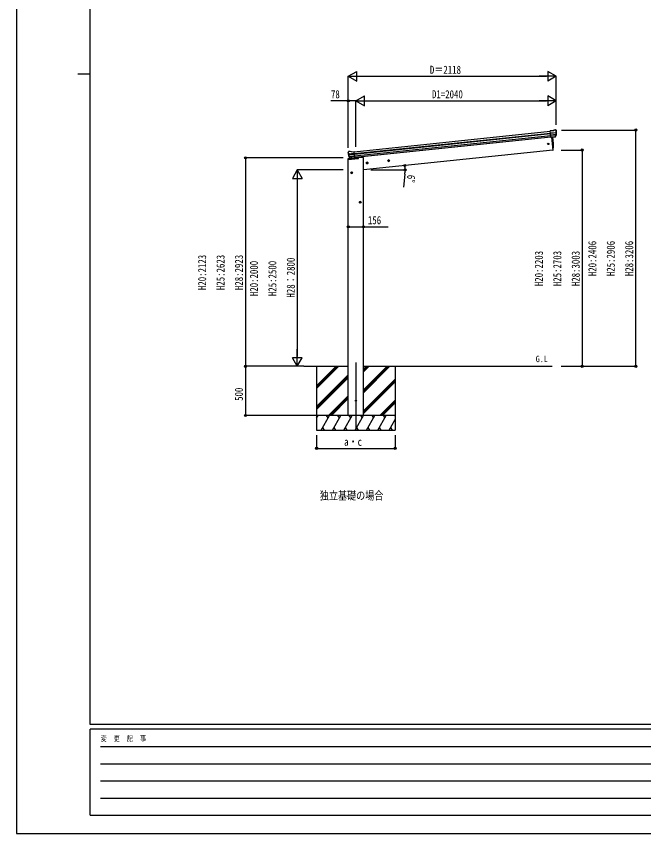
# Model space of a CAD drawing. Units: millimetres, scale not verified. Extents: x -10512 to 10512, y -7425 to 7425.
# Drawn here: x -10512 to -4126, y -7425 to 899 of the extents above; entities that cross this region are included whole.
import ezdxf
from ezdxf.enums import TextEntityAlignment as Align

# ---------------------------------------------------------------- set-up
doc = ezdxf.new("R2010")
doc.units = ezdxf.units.MM
doc.header["$LTSCALE"] = 30
for name, color, linetype in [('0-2_USER1', 3, 'Continuous'), ('0-3_YKK_12', 2, 'Continuous'), ('0-4_YKK_13', 4, 'Continuous'), ('0-5_YKK_A1', 4, 'Continuous'), ('0-6_YKK_D', 6, 'Continuous'), ('0-7_YKK_ZWAK', 7, 'Continuous')]:
    doc.layers.add(name, color=color, linetype=linetype)
doc.styles.add('ＭＳ ゴシック', font='')
doc.styles.get('ＭＳ ゴシック').set_extended_font_data('MS Gothic')

msp = doc.modelspace()

# ---------------------------------------------------------------- linework, layer by layer
at = {"layer": '0-3_YKK_12'}
msp.add_line((-7055.68, -2627.16), (-7055.68, -3320.49), dxfattribs=at)
at = {"layer": '0-4_YKK_13'}
for p, q in [((-5050.88, -265.87), (-5077.4, -268.65)), ((-5070.61, -333.21), (-5077.4, -268.65)), ((-5075.24, -289.18), (-5015.5, -282.9)), ((-5015.02, -288.77), (-5074.62, -295.04)), ((-5015.86, -305.53), (-5072.89, -311.52)), ((-5017.25, -310.19), (-5072.42, -315.99)), ((-5027.26, -328.42), (-5070.64, -332.98)), ((-5070.61, -333.21), (-5060.67, -332.16)), ((-5064.04, -332.51), (-5050.34, -462.89)), ((-5060.67, -332.16), (-5060.4, -332.22)), ((-5060.4, -332.22), (-5035.06, -329.56)), ((-5035.06, -329.56), (-5034.81, -329.44)), ((-5034.81, -329.44), (-5027.12, -328.63)), ((-5025.81, -326.77), (-5016.36, -308.46)), ((-5024.76, -327.19), (-5014.63, -308.93)), ((-5024.56, -257.07), (-5024.56, -257.07)), ((-5020.89, -258.15), (-5020.9, -258.15)), ((-5020.89, -258.15), (-5016.57, -261.65)), ((-5016.57, -261.65), (-5015.71, -262.35)), ((-5014.32, -266.05), (-5014.63, -264.2)), ((-7135.72, -489.01), (-7135.8, -487.14)), ((-7134.43, -484.25), (-7135.13, -485.11)), ((-7130.94, -479.93), (-7134.43, -484.25)), ((-7071.33, -498.98), (-7131.06, -505.26)), ((-7130.94, -479.93), (-7130.93, -479.92)), ((-7127.58, -478.1), (-7127.57, -478.1)), ((-7100, -481.24), (-7073.48, -478.45)), ((-7066.7, -543), (-7073.48, -478.45)), ((-5050.34, -462.89), (-5048.29, -462.6)), ((-7135.86, -560.92), (-7134.62, -551.51)), ((-7134.85, -560.82), (-7135.86, -560.92)), ((-7134.85, -560.82), (-7033.33, -550.15)), ((-7133.63, -551.57), (-7134.85, -560.82)), ((-7134.85, -560.82), (-7133.63, -551.57)), ((-7133.11, -551.58), (-7134.32, -560.76)), ((-7133.63, -551.57), (-7133.73, -550.64)), ((-7133.73, -550.64), (-7133.63, -551.57)), ((-7028.86, -540.56), (-7133.63, -551.57)), ((-7133.63, -551.57), (-7028.86, -540.56)), ((-7028.86, -540.63), (-7133.11, -551.58)), ((-7132.19, -551.99), (-7132.24, -551.49)), ((-7028.86, -541.13), (-7132.19, -551.99)), ((-7130.31, -511.1), (-7070.71, -504.83)), ((-7112.8, -546.66), (-7126.5, -530.9)), ((-7126.01, -527.31), (-7068.98, -521.32)), ((-7111.86, -546.02), (-7124.91, -530.08)), ((-7123.68, -531.58), (-7068.51, -525.78)), ((-7102.5, -546.77), (-7110.19, -547.57)), ((-7110.1, -547.34), (-7066.72, -542.78)), ((-7102.23, -546.83), (-7102.5, -546.77)), ((-7076.9, -544.17), (-7102.23, -546.83)), ((-7076.64, -544.05), (-7076.9, -544.17)), ((-7066.7, -543), (-7076.64, -544.05)), ((-7063.86, -543.3), (-7063.86, -544.81)), ((-7028.86, -545.17), (-7028.86, -540.56))]:
    msp.add_line(p, q, dxfattribs=at)
for points in [[(-5050.88, -265.87), (-5039.28, -258.9), (-5039.28, -258.89)], [(-5038.05, -258.48), (-5038.05, -258.48), (-5024.56, -257.07)], [(-7114.09, -476.68), (-7114.09, -476.68), (-7127.57, -478.1)], [(-7100, -481.24), (-7112.8, -476.83), (-7112.8, -476.83)], [(-7133.73, -550.64), (-7028.86, -539.62), (-7028.86, -540.56)]]:
    msp.add_lwpolyline(points, dxfattribs=at)
for centre, radius in [((-5097.14, -400.34), 6.5), ((-7055.43, -3015.4), 5)]:
    msp.add_circle(centre, radius, dxfattribs=at)
for centre, radius, start, end in [((-5944.94, -422.68), 900, 357.63919, 5.84085), ((-5037.73, -261.47), 3, 96.02369, 120.97631), ((-5027.37, -325.74), 2.99, 285.2717, 331.00739), ((-5024.04, -262.04), 5, 51.04426, 95.95574), ((-5207.88, -287.7), 192.44, 1.4271, 6.57578), ((-5019.02, -307.09), 3, 332.69111, 354.20009), ((-5215.22, -287.16), 200.2, 354.20009, 359.53883), ((-4970.23, -280.79), 45.32, 182.67122, 185.64518), ((-5014.84, -290.11), 1.35, 95.1605, 97.91927), ((-5012.23, -288.55), 2.74, 179.02151, 184.43412), ((-5017.26, -307.48), 3, 331, 354.13916), ((-5215.22, -287.16), 202, 354.13916, 6), ((-6934.83, -467.9), 202, 186, 197.86084), ((-6941.89, -469.95), 192.44, 185.42422, 190.5729), ((-7127.05, -483.07), 5, 96.04426, 140.95574), ((-7113.78, -479.67), 3, 71.02369, 95.97631), ((-5048.71, -459.63), 3, 278, 357.63919), ((-7133.63, -551.64), 1, 96, 172.5), ((-7134.35, -555.16), 3.66, 78.7113, 94.17753), ((-7134.35, -555.16), 3.66, 78.7113, 94.17753), ((-7175.79, -512.6), 45.32, 6.35482, 9.32878), ((-7133.09, -511.46), 2.74, 7.56588, 12.97849), ((-7130.22, -512.44), 1.35, 94.08073, 96.8395), ((-6934.83, -467.9), 200.2, 192.46117, 197.79991), ((-7124.24, -528.93), 3, 197.86084, 221), ((-7122.59, -528.18), 3, 197.79991, 219.30889), ((-7110.54, -544.69), 2.99, 220.99261, 266.7283), ((-7033.86, -545.17), 5, 276, 0)]:
    msp.add_arc(centre, radius, start, end, dxfattribs=at)
for centre, major_axis, ratio, start_param, end_param in [((-5027.57, -325.44), (-0.11, 3), 0.642905, 3.2459383, 4.203928), ((-5027.44, -325.65), (1.66, -2.51), 0.997631, 5.8041905, 5.8929484), ((-5027.51, -325.54), (3.53, -2.11), 0.650902, 5.2561448, 5.3289554), ((-5025.14, -325.19), (1.08, 3.13), 0.040856, 2.1135035, 2.1416249), ((-5016.58, -265.65), (-0.87, 5.91), 0.020485, 0.671432, 1.5691306), ((-5021.98, -261.13), (5.88, -1.31), 0.24881, 0.460585, 0.4641038), ((-5017.6, -264.68), (-2.34, 1.9), 0.995767, 3.9859716, 4.712389), ((-5212.91, -309.11), (-20.92, 199.05), 0.994373, 4.7113789, 4.7277536), ((-7132.8, -487), (1.9, 2.34), 0.995767, 1.5707963, 2.2972137), ((-7129.25, -482.62), (-5.48, -2.51), 0.24881, 5.8190815, 5.8226003), ((-7133.59, -488.16), (-0.38, 5.97), 0.020485, 4.7140547, 5.6117533), ((-6932.52, -489.85), (-20.92, 199.05), 0.994373, 1.5554317, 1.5718064), ((-7112.84, -544.61), (-1.71, 2.84), 0.040856, 4.1415604, 4.1696818), ((-7110.41, -544.36), (-0.51, 2.96), 0.642905, 2.0792573, 3.037247), ((-7110.45, -544.46), (-3.02, -2.79), 0.650902, 0.9542299, 1.0270405), ((-7110.5, -544.58), (-1.1, -2.8), 0.997631, 0.3902369, 0.4789948)]:
    msp.add_ellipse(centre, major_axis=major_axis, ratio=ratio, start_param=start_param, end_param=end_param, dxfattribs=at)
at = {"layer": '0-5_YKK_A1'}
for p, q in [((-7073.27, -480.44), (-5077.19, -270.64)), ((-7071.29, -499.33), (-5075.2, -289.54)), ((-7070.86, -503.51), (-5074.76, -293.72)), ((-7068.76, -523.37), (-5072.68, -313.58)), ((-5070.92, -330.31), (-7067, -540.11)), ((-5070.81, -331.31), (-6996.1, -533.66)), ((-5064.04, -332.51), (-5050.34, -462.89)), ((-5050.34, -462.89), (-6977.68, -665.46)), ((-7133.18, -3165.46), (-7133.18, -560.64)), ((-6996.1, -533.66), (-6995.49, -539.46)), ((-6977.68, -3165.4), (-6977.68, -539.46)), ((-6712.73, -570.24), (-6732.62, -572.33)), ((-6723.46, -563.82), (-6729.53, -568.24)), ((-6729.53, -568.24), (-6728.74, -575.7)), ((-6728.74, -575.7), (-6721.89, -578.75)), ((-6721.63, -581.23), (-6723.72, -561.34)), ((-6716.6, -566.88), (-6723.46, -563.82)), ((-6931.52, -593.24), (-6951.41, -595.33)), ((-6942.25, -586.82), (-6948.32, -591.23)), ((-6948.32, -591.23), (-6947.54, -598.7)), ((-6947.54, -598.7), (-6940.68, -601.75)), ((-6940.42, -604.23), (-6942.51, -584.34)), ((-6935.39, -589.87), (-6942.25, -586.82)), ((-7088.68, -695.01), (-7108.68, -695.01)), ((-7098.68, -687.51), (-7105.18, -691.26)), ((-7105.18, -691.26), (-7105.18, -698.76)), ((-7105.18, -698.76), (-7098.68, -702.52)), ((-7098.68, -705.01), (-7098.68, -685.01)), ((-7092.18, -691.26), (-7098.68, -687.51)), ((-7001.68, -995.01), (-7021.68, -995.01)), ((-7011.68, -987.51), (-7018.18, -991.26)), ((-7018.18, -991.26), (-7018.18, -998.76)), ((-7018.18, -998.76), (-7011.68, -1002.52)), ((-7011.68, -1005.01), (-7011.68, -985.01)), ((-7005.18, -991.26), (-7011.68, -987.51)), ((-7584.32, -2665.46), (-7133.18, -2665.46)), ((-7455.68, -2665.46), (-7455.68, -3315.46)), ((-7455.68, -2892.09), (-7229.05, -2665.46)), ((-7455.68, -2877.95), (-7243.19, -2665.46)), ((-7455.68, -2863.81), (-7257.33, -2665.46)), ((-6977.68, -2665.46), (-5058.74, -2665.46)), ((-6977.68, -2934.59), (-6708.55, -2665.46)), ((-6977.68, -2920.45), (-6722.69, -2665.46)), ((-6977.68, -2906.31), (-6736.83, -2665.46)), ((-6977.68, -2722.4), (-6920.74, -2665.46)), ((-6977.68, -2708.26), (-6934.88, -2665.46)), ((-6977.68, -2694.12), (-6949.03, -2665.46)), ((-6655.68, -2665.52), (-6655.68, -3315.46)), ((-7455.68, -3075.94), (-7133.68, -2753.94)), ((-7455.68, -3090.08), (-7133.68, -2768.08)), ((-7455.68, -3104.22), (-7133.68, -2782.22)), ((-6977.68, -3118.44), (-6655.68, -2796.44)), ((-6977.68, -3132.58), (-6655.68, -2810.58)), ((-6977.68, -3146.72), (-6655.68, -2824.72)), ((-7333.07, -3165.46), (-7133.68, -2966.07)), ((-7318.93, -3165.46), (-7133.68, -2980.21)), ((-7304.79, -3165.46), (-7133.68, -2994.35)), ((-6812.57, -3165.46), (-6655.68, -3008.57)), ((-6798.43, -3165.46), (-6655.68, -3022.71)), ((-6784.29, -3165.46), (-6655.68, -3036.85)), ((-6655.68, -3165.46), (-7455.68, -3165.46)), ((-7455.68, -3194.4), (-7438.97, -3165.46)), ((-7453.97, -3191.44), (-7455.68, -3188.48)), ((-7410.11, -3315.46), (-7323.5, -3165.46)), ((-7338.5, -3191.44), (-7353.5, -3165.46)), ((-7294.64, -3315.46), (-7208.03, -3165.46)), ((-7223.03, -3191.44), (-7238.03, -3165.46)), ((-7179.17, -3315.46), (-7092.56, -3165.46)), ((-7107.56, -3191.44), (-7122.57, -3165.46)), ((-7063.7, -3315.46), (-6977.09, -3165.46)), ((-6992.09, -3191.44), (-7007.09, -3165.46)), ((-6948.23, -3315.46), (-6861.62, -3165.46)), ((-6876.62, -3191.44), (-6891.62, -3165.46)), ((-6832.76, -3315.46), (-6746.15, -3165.46)), ((-6761.15, -3191.44), (-6776.15, -3165.46)), ((-6717.29, -3315.46), (-6655.68, -3208.76)), ((-6655.68, -3174.13), (-6660.69, -3165.46)), ((-7455.68, -3315.46), (-6655.68, -3315.46)), ((-7395.11, -3289.48), (-7380.11, -3315.46)), ((-7279.64, -3289.48), (-7264.64, -3315.46)), ((-7164.17, -3289.48), (-7149.17, -3315.46)), ((-7048.7, -3289.48), (-7033.7, -3315.46)), ((-6933.23, -3289.48), (-6918.23, -3315.46)), ((-6817.76, -3289.48), (-6802.76, -3315.46)), ((-6702.29, -3289.48), (-6687.29, -3315.46))]:
    msp.add_line(p, q, dxfattribs=at)
for points in [[(-6977.68, -539.46), (-6997.68, -539.46), (-7028.86, -542.74)], [(-6721.89, -578.75), (-6715.81, -574.34), (-6716.6, -566.88)], [(-6940.68, -601.75), (-6934.61, -597.34), (-6935.39, -589.87)], [(-7098.68, -702.52), (-7092.18, -698.76), (-7092.18, -691.26)], [(-7011.68, -1002.52), (-7005.18, -998.76), (-7005.18, -991.26)]]:
    msp.add_lwpolyline(points, dxfattribs=at)
for centre, radius in [((-6722.67, -571.29), 8.5), ((-6722.67, -571.29), 7.7), ((-6722.67, -571.29), 6.5), ((-6941.47, -594.28), 8.5), ((-6941.47, -594.28), 7.7), ((-6941.47, -594.28), 6.5), ((-7098.68, -695.01), 8.5), ((-7098.68, -695.01), 7.7), ((-7098.68, -695.01), 6.5), ((-7011.68, -995.01), 8.5), ((-7011.68, -995.01), 7.7), ((-7011.68, -995.01), 6.5)]:
    msp.add_circle(centre, radius, dxfattribs=at)
at = {"layer": '0-6_YKK_D'}
for p, q in [((-7133.68, 287.94), (-7047.08, 337.94)), ((-7047.08, 237.94), (-7047.08, 337.94)), ((-5015.3, 287.94), (-5101.9, 337.94)), ((-5101.9, 337.94), (-5101.9, 237.94)), ((-7133.68, -429.48), (-7133.68, 288.94)), ((-7133.68, 287.94), (-7047.08, 237.94)), ((-7133.68, 287.94), (-6960.48, 287.94)), ((-7033.68, 287.94), (-5115.3, 287.94)), ((-5015.3, 287.94), (-5188.5, 287.94)), ((-5015.3, 287.94), (-5101.9, 237.94)), ((-5015.3, -206.74), (-5015.3, 288.94)), ((-7055.43, 37.94), (-6968.83, 87.94)), ((-6968.83, -12.06), (-6968.83, 87.94)), ((-5015.3, 37.94), (-5101.9, 87.94)), ((-5101.9, 87.94), (-5101.9, -12.06)), ((-7133.18, -439.48), (-7133.18, 38.94)), ((-7055.43, -431.31), (-7055.43, 38.94)), ((-7055.43, -431.31), (-7055.43, 38.94)), ((-7055.43, 37.94), (-6968.83, -12.06)), ((-7055.43, 37.94), (-6882.23, 37.94)), ((-6955.43, 37.94), (-5115.3, 37.94)), ((-5015.3, 37.94), (-5188.5, 37.94)), ((-5015.3, 37.94), (-5101.9, -12.06)), ((-5015.3, -205.74), (-5015.3, 38.94)), ((-4963.47, -259.05), (-4205.29, -259.05)), ((-4206.29, -2665.46), (-4206.29, -259.05)), ((-4964.47, -462.89), (-4750.6, -462.89)), ((-4751.6, -462.89), (-4751.6, -2665.46)), ((-7183.68, -542.95), (-8180.87, -542.95)), ((-8179.87, -542.95), (-8179.87, -2665.46)), ((-7652.13, -665.46), (-7702.13, -752.06)), ((-7183.68, -665.46), (-7653.13, -665.46)), ((-7652.13, -665.46), (-7602.13, -752.06)), ((-7652.13, -665.46), (-7652.13, -838.67)), ((-6903.32, -665.46), (-6553.77, -665.46)), ((-6556.9, -707.91), (-6570.49, -842.56)), ((-7702.13, -752.06), (-7602.13, -752.06)), ((-7652.13, -765.46), (-7652.13, -2565.46)), ((-7652.13, -2665.46), (-7652.13, -2492.26)), ((-7652.13, -2665.46), (-7702.13, -2578.86)), ((-7602.13, -2578.86), (-7702.13, -2578.86)), ((-7652.13, -2665.46), (-7602.13, -2578.86)), ((-7585.32, -2665.46), (-8180.87, -2665.46)), ((-7585.32, -2665.46), (-8180.87, -2665.46)), ((-8179.87, -2665.46), (-8179.87, -3165.46)), ((-7585.32, -2665.46), (-7653.13, -2665.46)), ((-4964.47, -2665.46), (-4750.6, -2665.46)), ((-4964.47, -2665.46), (-4205.29, -2665.46)), ((-7456.68, -3165.46), (-8180.87, -3165.46)), ((-7455.68, -3366.4), (-7455.68, -3502.17)), ((-6655.68, -3366.4), (-6655.68, -3502.17)), ((-7455.68, -3501.17), (-6655.68, -3501.17))]:
    msp.add_line(p, q, dxfattribs=at)
for points in [[(-7055.43, 37.94), (-7133.18, 37.94), (-7311.02, 37.94)], [(-7133.18, -1245.01), (-6977.68, -1245.01), (-6727.85, -1245.01)]]:
    msp.add_lwpolyline(points, dxfattribs=at)
for centre in [(-7133.18, 37.94), (-4206.29, -259.05), (-4751.6, -462.89), (-8179.87, -542.95), (-6557.08, -621.25), (-6554.77, -665.46), (-7133.18, -1245.01), (-6977.68, -1245.01), (-8179.87, -2665.46), (-8179.87, -2665.46), (-4751.6, -2665.46), (-4206.29, -2665.46), (-8179.87, -3165.46), (-7455.68, -3501.17), (-6655.68, -3501.17)]:
    msp.add_circle(centre, 10.62, dxfattribs=at)
for start, end in [(0, 6), (354.23974, 0)]:
    msp.add_arc((-6977.68, -665.46), 422.91, start, end, dxfattribs=at)
at = {"layer": '0-7_YKK_ZWAK'}
for p, q in [((-9762.45, -6312.5), (-9762.45, 6937.5)), ((-9887.45, 312.5), (-9762.45, 312.5)), ((9737.55, -6312.5), (-9762.45, -6312.5)), ((-3262.45, -6362.5), (-9762.45, -6362.5)), ((-9762.45, -7237.5), (-9762.45, -6362.5)), ((-9656.2, -6537.5), (-3387.45, -6537.5)), ((-9656.2, -6712.5), (-3387.45, -6712.5)), ((-9656.2, -6887.5), (-3387.45, -6887.5)), ((-9656.2, -7062.5), (-3387.45, -7062.5)), ((-9762.45, -7237.5), (-3262.45, -7237.5))]:
    msp.add_line(p, q, dxfattribs=at)
msp.add_lwpolyline([(-10512.5, -7425), (10512.5, -7425), (10512.5, 7425), (-10512.5, 7425)], close=True, dxfattribs=at)

# ---------------------------------------------------------------- texts
at = {"layer": '0-2_USER1', "style": 'ＭＳ ゴシック', "width": 0.8}
for s, height, p in [('G.L', 65.98, (-5225.25, -2642.99)), ('独立基礎の場合', 82.48, (-7422.87, -4048.32))]:
    msp.add_text(s, height=height, dxfattribs=at).set_placement(p, align=Align.BOTTOM_LEFT)
at = {"layer": '0-6_YKK_D', "style": 'ＭＳ ゴシック', "width": 0.8}
for s, p in [('D＝2118', (-6302.49, 288.74)), ('78', (-7309.35, 39.6)), ('D1=2040', (-6281.36, 39.27)), ('156', (-6933.52, -1243.34)), ('a・c', (-7175.68, -3499.57))]:
    msp.add_text(s, height=82.48, dxfattribs=at).set_placement(p, align=Align.BOTTOM_LEFT)
for s, rotation, p in [('6°', 264.24, (-6555.41, -709.73)), ('H20:2406', 90, (-4582.96, -1747.25)), ('H25:2906', 90, (-4395.46, -1747.25)), ('H28:3206', 90, (-4207.96, -1747.25)), ('H20:2203', 90, (-5127.4, -1849.17)), ('H25:2703', 90, (-4939.9, -1849.17)), ('H28:3003', 90, (-4752.4, -1849.17)), ('H20:2123', 90, (-8555.67, -1889.21)), ('H25:2623', 90, (-8368.17, -1889.21)), ('H28:2923', 90, (-8180.67, -1889.21)), ('H28：2800', 90, (-7652.93, -1965.46)), ('H20:2000', 90, (-8027.93, -1950.46)), ('H25:2500', 90, (-7840.43, -1950.46)), ('500', 90, (-8181.53, -3017.46))]:
    msp.add_text(s, height=82.48, rotation=rotation, dxfattribs=at).set_placement(p, align=Align.BOTTOM_LEFT)
at = {"layer": '0-7_YKK_ZWAK', "style": 'ＭＳ ゴシック', "width": 0.8}
msp.add_text('変  更  記  事', height=54.99, dxfattribs=at).set_placement((-9653.28, -6500), align=Align.BOTTOM_LEFT)

doc.saveas('drawing.dxf')
